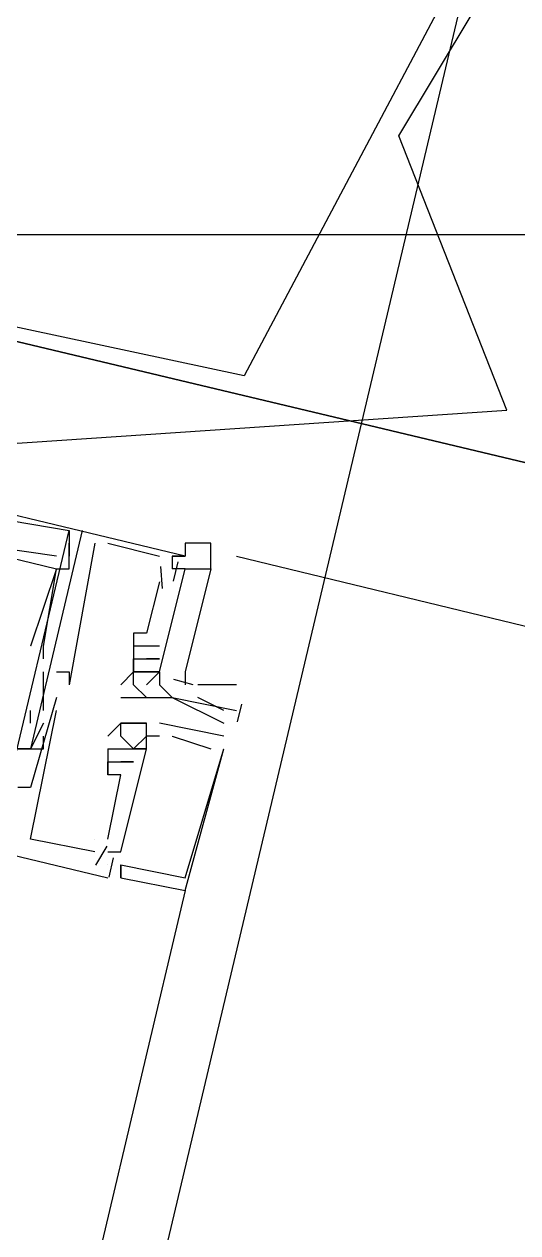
# Model space of a CAD drawing. Header units: feet. Extents: x -84 to 198, y -22 to 181.
# Drawn here: x 121.5 to 122.011, y 90.276 to 91.529 of the extents above; entities that cross this region are included whole.
import ezdxf

# ---------------------------------------------------------------- set-up
doc = ezdxf.new("R2010")
doc.units = ezdxf.units.FT
for name, color, linetype in [('A-AREA-COMUN', 252, 'CONTINUOUS'), ('A-LINEA', 7, 'CONTINUOUS'), ('A-MURO-CONCRETO', 8, 'CONTINUOUS')]:
    doc.layers.add(name, color=color, linetype=linetype)

msp = doc.modelspace()

# ---------------------------------------------------------------- linework, layer by layer
at = {"layer": 'A-AREA-COMUN'}
msp.add_lwpolyline([(120.8, 87.52), (121.36, 89.8844), (121.472, 91.0933), (122, 91.1289), (121.888, 91.4133), (122.08, 91.7333), (124.4, 91.1644), (122.048, 91.7689), (121.728, 91.1644), (121.312, 91.2533), (121.088, 91.4489), (121.312, 92.5689), (121.52, 92.7289), (124.56, 92.0178), (124.72, 91.8578), (124.608, 91.3778), (125.2, 91.3778), (128.288, 92.2844)], dxfattribs=at)
at = {"layer": 'A-LINEA'}
for p, q in [((121.48, 90.7244), (121.5467, 91.0044)), ((121.48, 90.7244), (121.5467, 91.0044)), ((121.48, 90.7244), (121.5467, 91.0044)), ((121.5467, 91.0044), (121.5467, 90.9778)), ((121.5467, 91.0044), (121.5467, 91.0044)), ((121.5467, 91.0044), (121.5467, 91.0044)), ((121.5467, 91.0044), (121.5467, 90.9778)), ((121.5467, 91.0044), (121.5467, 91.0044)), ((121.5467, 91.0044), (121.5467, 91.0044)), ((121.5467, 91.0044), (121.5467, 90.9778)), ((121.5467, 91.0044), (121.5467, 91.0044)), ((121.5467, 91.0044), (121.5467, 91.0044)), ((121.56, 91.0044), (121.56, 91.0044)), ((121.56, 91.0044), (121.56, 91.0044)), ((121.56, 91.0044), (121.56, 91.0044)), ((121.5467, 90.9911), (121.5467, 90.9911)), ((121.5733, 90.9911), (121.5467, 90.8444)), ((121.5467, 90.9911), (121.5467, 90.9911)), ((121.5733, 90.9911), (121.5467, 90.8444)), ((121.5467, 90.9911), (121.5467, 90.9911)), ((121.5733, 90.9911), (121.5467, 90.8444)), ((121.5733, 90.9911), (121.5733, 90.9911)), ((121.5733, 90.9911), (121.5733, 90.9911)), ((121.5733, 90.9911), (121.5733, 90.9911)), ((121.5867, 90.9911), (121.64, 90.9778)), ((121.5867, 90.9911), (121.5867, 90.9911)), ((121.5867, 90.9911), (121.64, 90.9778)), ((121.5867, 90.9911), (121.5867, 90.9911)), ((121.5867, 90.9911), (121.64, 90.9778)), ((121.5867, 90.9911), (121.5867, 90.9911)), ((121.5333, 90.9778), (121.5333, 90.9778)), ((121.5333, 90.9778), (121.5333, 90.9778)), ((121.5333, 90.9778), (121.5333, 90.9778)), ((121.5467, 90.9778), (121.5467, 90.9778)), ((121.5467, 90.9778), (121.5467, 90.9778)), ((121.5467, 90.9778), (121.5467, 90.9778)), ((121.64, 90.9778), (121.64, 90.9778)), ((121.64, 90.9778), (121.64, 90.9778)), ((121.64, 90.9778), (121.64, 90.9778)), ((121.6533, 90.9778), (121.6533, 90.9778)), ((121.6533, 90.9778), (121.6533, 90.9778)), ((121.6533, 90.9778), (121.6533, 90.9778)), ((121.6667, 90.9778), (121.6667, 90.9778)), ((121.6667, 90.9778), (121.6667, 90.9778)), ((121.6667, 90.9778), (121.6667, 90.9778)), ((121.72, 90.9778), (122.2133, 90.8578)), ((121.5333, 90.9644), (121.5333, 90.9644)), ((121.5333, 90.9644), (121.5333, 90.9644)), ((121.5333, 90.9644), (121.5333, 90.9644)), ((121.5333, 90.9644), (121.5333, 90.9644)), ((121.5333, 90.9644), (121.5333, 90.9644)), ((121.5333, 90.9644), (121.5333, 90.9644)), ((121.5467, 90.9644), (121.5467, 90.9644)), ((121.5467, 90.9644), (121.5467, 90.9644)), ((121.5467, 90.9644), (121.5467, 90.9644)), ((121.6413, 90.9669), (121.6429, 90.9443)), ((121.6413, 90.9669), (121.6429, 90.9443)), ((121.6413, 90.9669), (121.6429, 90.9443)), ((121.6533, 90.9644), (121.6533, 90.9644)), ((121.6533, 90.9644), (121.6533, 90.9644)), ((121.6533, 90.9644), (121.6533, 90.9644)), ((121.659, 90.9717), (121.6543, 90.9517)), ((121.659, 90.9717), (121.6543, 90.9517)), ((121.659, 90.9717), (121.6543, 90.9517)), ((121.6667, 90.9644), (121.68, 90.9644)), ((121.6667, 90.9644), (121.6667, 90.9644)), ((121.6667, 90.9644), (121.6667, 90.9644)), ((121.6667, 90.9644), (121.6667, 90.9644)), ((121.64, 90.9511), (121.6267, 90.8978)), ((121.64, 90.9511), (121.6267, 90.8978)), ((121.64, 90.9511), (121.6267, 90.8978)), ((121.64, 90.9511), (121.64, 90.9511)), ((121.64, 90.9511), (121.64, 90.9511)), ((121.64, 90.9511), (121.64, 90.9511)), ((121.6133, 90.8978), (121.6133, 90.8978)), ((121.6133, 90.8978), (121.6133, 90.8978)), ((121.6133, 90.8978), (121.6133, 90.8978)), ((121.6267, 90.8978), (121.6267, 90.8978)), ((121.6267, 90.8978), (121.6267, 90.8978)), ((121.6267, 90.8978), (121.6267, 90.8978)), ((121.5067, 90.8844), (121.5067, 90.8844)), ((121.5067, 90.8844), (121.5067, 90.8844)), ((121.5067, 90.8844), (121.5067, 90.8844)), ((121.52, 90.8844), (121.52, 90.8844)), ((121.52, 90.8844), (121.52, 90.8844)), ((121.52, 90.8844), (121.52, 90.8844)), ((121.52, 90.8844), (121.52, 90.8844)), ((121.52, 90.8844), (121.52, 90.8844)), ((121.52, 90.8844), (121.52, 90.8844)), ((121.6133, 90.8844), (121.6133, 90.8844)), ((121.6133, 90.8844), (121.6133, 90.8844)), ((121.6133, 90.8844), (121.6133, 90.8844)), ((121.6267, 90.8844), (121.6267, 90.8844)), ((121.6267, 90.8844), (121.6267, 90.8844)), ((121.6267, 90.8844), (121.6267, 90.8844)), ((121.6267, 90.8844), (121.6267, 90.8844)), ((121.6267, 90.8844), (121.6267, 90.8844)), ((121.6267, 90.8844), (121.6267, 90.8844)), ((121.64, 90.8844), (121.64, 90.8844)), ((121.64, 90.8844), (121.64, 90.8844)), ((121.64, 90.8844), (121.64, 90.8844)), ((121.52, 90.8711), (121.52, 90.8711)), ((121.52, 90.8711), (121.52, 90.8711)), ((121.52, 90.8711), (121.52, 90.8711)), ((121.6133, 90.8711), (121.6133, 90.8711)), ((121.6133, 90.8711), (121.6133, 90.8711)), ((121.6133, 90.8711), (121.6133, 90.8711)), ((121.6133, 90.8711), (121.6133, 90.8711)), ((121.6133, 90.8711), (121.6133, 90.8711)), ((121.6133, 90.8711), (121.6133, 90.8711)), ((121.6133, 90.8711), (121.6133, 90.8711)), ((121.6267, 90.8711), (121.6267, 90.8711)), ((121.6267, 90.8711), (121.6267, 90.8711)), ((121.6267, 90.8711), (121.6267, 90.8711)), ((121.6267, 90.8711), (121.6267, 90.8711)), ((121.6267, 90.8711), (121.6267, 90.8711)), ((121.6267, 90.8711), (121.6267, 90.8711)), ((121.6267, 90.8711), (121.6267, 90.8711)), ((121.6267, 90.8711), (121.6267, 90.8711)), ((121.6267, 90.8711), (121.6267, 90.8711)), ((121.64, 90.8711), (121.64, 90.8711)), ((121.64, 90.8711), (121.64, 90.8711)), ((121.64, 90.8711), (121.64, 90.8711)), ((121.64, 90.8711), (121.64, 90.8711)), ((121.64, 90.8711), (121.64, 90.8711)), ((121.64, 90.8711), (121.64, 90.8711)), ((121.52, 90.8178), (121.52, 90.8578)), ((121.52, 90.8578), (121.52, 90.8578)), ((121.52, 90.8178), (121.52, 90.8578)), ((121.52, 90.8578), (121.52, 90.8578)), ((121.52, 90.8178), (121.52, 90.8578)), ((121.52, 90.8578), (121.52, 90.8578)), ((121.5333, 90.8578), (121.5333, 90.8578)), ((121.5333, 90.8578), (121.5333, 90.8578)), ((121.5333, 90.8578), (121.5333, 90.8578)), ((121.5467, 90.8578), (121.5467, 90.8578)), ((121.5467, 90.8578), (121.5467, 90.8578)), ((121.5467, 90.8578), (121.5467, 90.8578)), ((121.5467, 90.8578), (121.5467, 90.8578)), ((121.5467, 90.8578), (121.5467, 90.8578)), ((121.5467, 90.8578), (121.5467, 90.8578)), ((121.64, 90.8578), (121.6133, 90.8578)), ((121.6133, 90.8578), (121.6133, 90.8578)), ((121.6133, 90.8578), (121.6133, 90.8578)), ((121.6133, 90.8578), (121.6133, 90.8578)), ((121.6133, 90.8578), (121.6133, 90.8578)), ((121.6133, 90.8578), (121.6133, 90.8578)), ((121.6133, 90.8578), (121.6133, 90.8578)), ((121.6133, 90.8578), (121.6133, 90.8578)), ((121.6267, 90.8578), (121.6267, 90.8578)), ((121.64, 90.8578), (121.6267, 90.8444)), ((121.6267, 90.8578), (121.6267, 90.8578)), ((121.6267, 90.8578), (121.6267, 90.8578)), ((121.6267, 90.8578), (121.6267, 90.8578)), ((121.6267, 90.8578), (121.6267, 90.8578)), ((121.64, 90.8578), (121.64, 90.8578)), ((121.64, 90.8578), (121.64, 90.8578)), ((121.64, 90.8578), (121.64, 90.8578)), ((121.64, 90.8578), (121.64, 90.8578)), ((121.64, 90.8578), (121.64, 90.8578)), ((121.5467, 90.8444), (121.5467, 90.8444)), ((121.5467, 90.8444), (121.5467, 90.8444)), ((121.5467, 90.8444), (121.5467, 90.8444)), ((121.6, 90.8444), (121.6, 90.8444)), ((121.6133, 90.8444), (121.6133, 90.8444)), ((121.6267, 90.8444), (121.6267, 90.8444)), ((121.64, 90.8444), (121.64, 90.8444)), ((121.6548, 90.8501), (121.6747, 90.8445)), ((121.6548, 90.8501), (121.6747, 90.8445)), ((121.6548, 90.8501), (121.6747, 90.8445)), ((121.72, 90.8444), (121.68, 90.8444)), ((121.5333, 90.8311), (121.5333, 90.8311)), ((121.5333, 90.8311), (121.5333, 90.8311)), ((121.5333, 90.8311), (121.5333, 90.8311)), ((121.6, 90.8311), (121.6, 90.8311)), ((121.6133, 90.8311), (121.6133, 90.8311)), ((121.6267, 90.8311), (121.6267, 90.8311)), ((121.64, 90.8311), (121.64, 90.8311)), ((121.6533, 90.8311), (121.6533, 90.8311)), ((121.6533, 90.8311), (121.6533, 90.8311)), ((121.6533, 90.8311), (121.6533, 90.8311)), ((121.5067, 90.8044), (121.5067, 90.8178)), ((121.5067, 90.8178), (121.5067, 90.8178)), ((121.5067, 90.8044), (121.5067, 90.8178)), ((121.5067, 90.8178), (121.5067, 90.8178)), ((121.5067, 90.8044), (121.5067, 90.8178)), ((121.5067, 90.8178), (121.5067, 90.8178)), ((121.52, 90.8178), (121.52, 90.8178)), ((121.52, 90.8178), (121.52, 90.8178)), ((121.52, 90.8178), (121.52, 90.8178)), ((121.5333, 90.8178), (121.5333, 90.8178)), ((121.5333, 90.8178), (121.5333, 90.8178)), ((121.5333, 90.8178), (121.5333, 90.8178)), ((121.72, 90.8178), (121.72, 90.8178)), ((121.725, 90.8243), (121.7207, 90.806)), ((121.5067, 90.8044), (121.5067, 90.8044)), ((121.5067, 90.8044), (121.5067, 90.8044)), ((121.5067, 90.8044), (121.5067, 90.8044)), ((121.52, 90.8044), (121.52, 90.8044)), ((121.52, 90.8044), (121.52, 90.8044)), ((121.52, 90.8044), (121.52, 90.8044)), ((121.6, 90.8044), (121.6, 90.8044)), ((121.6, 90.8044), (121.6, 90.8044)), ((121.6, 90.8044), (121.6, 90.8044)), ((121.6, 90.8044), (121.6, 90.8044)), ((121.6, 90.8044), (121.6, 90.8044)), ((121.6, 90.8044), (121.6, 90.8044)), ((121.6133, 90.8044), (121.6133, 90.8044)), ((121.6133, 90.8044), (121.6133, 90.8044)), ((121.6133, 90.8044), (121.6133, 90.8044)), ((121.6267, 90.8044), (121.6267, 90.8044)), ((121.6267, 90.8044), (121.6267, 90.8044)), ((121.6267, 90.8044), (121.6267, 90.8044)), ((121.6267, 90.8044), (121.6267, 90.8044)), ((121.6267, 90.8044), (121.6267, 90.8044)), ((121.6267, 90.8044), (121.6267, 90.8044)), ((121.7067, 90.7911), (121.64, 90.8044)), ((121.64, 90.8044), (121.64, 90.8044)), ((121.64, 90.8044), (121.64, 90.8044)), ((121.7067, 90.7911), (121.64, 90.8044)), ((121.64, 90.8044), (121.64, 90.8044)), ((121.64, 90.8044), (121.64, 90.8044)), ((121.7067, 90.7911), (121.64, 90.8044)), ((121.64, 90.8044), (121.64, 90.8044)), ((121.64, 90.8044), (121.64, 90.8044)), ((121.7067, 90.8044), (121.7067, 90.8044)), ((121.52, 90.7911), (121.52, 90.7911)), ((121.52, 90.7911), (121.52, 90.7911)), ((121.52, 90.7911), (121.52, 90.7911)), ((121.5867, 90.7911), (121.5867, 90.7911)), ((121.5867, 90.7911), (121.5867, 90.7911)), ((121.5867, 90.7911), (121.5867, 90.7911)), ((121.6, 90.7911), (121.6, 90.7911)), ((121.6, 90.7911), (121.6, 90.7911)), ((121.6, 90.7911), (121.6, 90.7911)), ((121.6267, 90.7911), (121.6267, 90.7911)), ((121.6267, 90.7911), (121.6267, 90.7911)), ((121.6267, 90.7911), (121.6267, 90.7911)), ((121.6267, 90.7911), (121.6267, 90.7911)), ((121.6267, 90.7911), (121.6267, 90.7911)), ((121.6267, 90.7911), (121.6267, 90.7911)), ((121.64, 90.7911), (121.64, 90.7911)), ((121.64, 90.7911), (121.64, 90.7911)), ((121.64, 90.7911), (121.64, 90.7911)), ((121.64, 90.7911), (121.64, 90.7911)), ((121.64, 90.7911), (121.64, 90.7911)), ((121.64, 90.7911), (121.64, 90.7911)), ((121.64, 90.7911), (121.64, 90.7911)), ((121.64, 90.7911), (121.64, 90.7911)), ((121.64, 90.7911), (121.64, 90.7911)), ((121.6533, 90.7911), (121.6533, 90.7911)), ((121.6533, 90.7911), (121.6533, 90.7911)), ((121.6533, 90.7911), (121.6533, 90.7911)), ((121.7067, 90.7911), (121.7067, 90.7911)), ((121.7067, 90.7911), (121.7067, 90.7911)), ((121.7067, 90.7911), (121.7067, 90.7911)), ((121.5067, 90.7778), (121.5067, 90.7778)), ((121.5067, 90.7778), (121.5067, 90.7778)), ((121.5067, 90.7778), (121.5067, 90.7778)), ((121.5067, 90.7778), (121.5067, 90.7778)), ((121.5067, 90.7778), (121.5067, 90.7778)), ((121.5067, 90.7778), (121.5067, 90.7778)), ((121.5067, 90.7778), (121.5067, 90.7778)), ((121.5067, 90.7778), (121.5067, 90.7778)), ((121.5067, 90.7778), (121.5067, 90.7778)), ((121.52, 90.7778), (121.52, 90.7778)), ((121.52, 90.7778), (121.52, 90.7778)), ((121.52, 90.7778), (121.52, 90.7778)), ((121.52, 90.7778), (121.52, 90.7778)), ((121.52, 90.7778), (121.52, 90.7778)), ((121.52, 90.7778), (121.52, 90.7778)), ((121.5867, 90.7778), (121.5867, 90.7511)), ((121.5867, 90.7778), (121.5867, 90.7778)), ((121.5867, 90.7778), (121.5867, 90.7778)), ((121.5867, 90.7778), (121.5867, 90.7511)), ((121.5867, 90.7778), (121.5867, 90.7778)), ((121.5867, 90.7778), (121.5867, 90.7778)), ((121.5867, 90.7778), (121.5867, 90.7511)), ((121.5867, 90.7778), (121.5867, 90.7778)), ((121.5867, 90.7778), (121.5867, 90.7778)), ((121.6, 90.7778), (121.6, 90.7778)), ((121.6, 90.7778), (121.6, 90.7778)), ((121.6, 90.7778), (121.6, 90.7778)), ((121.6, 90.7778), (121.6, 90.7778)), ((121.6, 90.7778), (121.6, 90.7778)), ((121.6, 90.7778), (121.6, 90.7778)), ((121.6, 90.7778), (121.6, 90.7778)), ((121.6, 90.7778), (121.6, 90.7778)), ((121.6, 90.7778), (121.6, 90.7778)), ((121.6133, 90.7778), (121.6133, 90.7778)), ((121.6133, 90.7778), (121.6133, 90.7778)), ((121.6133, 90.7778), (121.6133, 90.7778)), ((121.6133, 90.7778), (121.6133, 90.7778)), ((121.6133, 90.7778), (121.6133, 90.7778)), ((121.6133, 90.7778), (121.6133, 90.7778)), ((121.6133, 90.7778), (121.6133, 90.7778)), ((121.6133, 90.7778), (121.6133, 90.7778)), ((121.6133, 90.7778), (121.6133, 90.7778)), ((121.6267, 90.7778), (121.6267, 90.7778)), ((121.6267, 90.7778), (121.6267, 90.7778)), ((121.6267, 90.7778), (121.6267, 90.7778)), ((121.6267, 90.7778), (121.6267, 90.7778)), ((121.6267, 90.7778), (121.6267, 90.7778)), ((121.6267, 90.7778), (121.6267, 90.7778)), ((121.6933, 90.7778), (121.6933, 90.7778)), ((121.6933, 90.7778), (121.6933, 90.7778)), ((121.6933, 90.7778), (121.6933, 90.7778)), ((121.7067, 90.7778), (121.7067, 90.7778)), ((121.7067, 90.7778), (121.7067, 90.7778)), ((121.7067, 90.7778), (121.7067, 90.7778)), ((121.7067, 90.7778), (121.7067, 90.7778)), ((121.7067, 90.7778), (121.7067, 90.7778)), ((121.7067, 90.7778), (121.7067, 90.7778)), ((121.5867, 90.7644), (121.6, 90.7644)), ((121.5867, 90.7644), (121.5867, 90.7644)), ((121.5867, 90.7644), (121.5867, 90.7644)), ((121.5867, 90.7644), (121.6, 90.7644)), ((121.5867, 90.7644), (121.5867, 90.7644)), ((121.5867, 90.7644), (121.5867, 90.7644)), ((121.5867, 90.7644), (121.6, 90.7644)), ((121.5867, 90.7644), (121.5867, 90.7644)), ((121.5867, 90.7644), (121.5867, 90.7644)), ((121.6, 90.7644), (121.6, 90.7644)), ((121.6, 90.7644), (121.6, 90.7644)), ((121.6, 90.7644), (121.6, 90.7644)), ((121.6, 90.7644), (121.6, 90.7644)), ((121.6, 90.7644), (121.6, 90.7644)), ((121.6, 90.7644), (121.6, 90.7644)), ((121.6, 90.7644), (121.6, 90.7644)), ((121.6, 90.7644), (121.6, 90.7644)), ((121.6, 90.7644), (121.6, 90.7644)), ((121.6, 90.7644), (121.6, 90.7644)), ((121.6, 90.7644), (121.6, 90.7644)), ((121.6, 90.7644), (121.6, 90.7644)), ((121.6133, 90.7644), (121.6133, 90.7644)), ((121.6133, 90.7644), (121.6133, 90.7644)), ((121.6133, 90.7644), (121.6133, 90.7644)), ((121.6133, 90.7644), (121.6133, 90.7644)), ((121.6133, 90.7644), (121.6133, 90.7644)), ((121.6133, 90.7644), (121.6133, 90.7644)), ((121.5867, 90.6844), (121.6, 90.7511)), ((121.5867, 90.7511), (121.5867, 90.7511)), ((121.5867, 90.7511), (121.5867, 90.7511)), ((121.5867, 90.6844), (121.6, 90.7511)), ((121.5867, 90.7511), (121.5867, 90.7511)), ((121.5867, 90.7511), (121.5867, 90.7511)), ((121.5867, 90.6844), (121.6, 90.7511)), ((121.5867, 90.7511), (121.5867, 90.7511)), ((121.5867, 90.7511), (121.5867, 90.7511)), ((121.6, 90.7511), (121.6, 90.7511)), ((121.6, 90.7511), (121.6, 90.7511)), ((121.6, 90.7511), (121.6, 90.7511)), ((121.6, 90.7511), (121.6, 90.7511)), ((121.6, 90.7511), (121.6, 90.7511)), ((121.6, 90.7511), (121.6, 90.7511)), ((121.5067, 90.7378), (121.5067, 90.7378)), ((121.5067, 90.7378), (121.5067, 90.7378)), ((121.5067, 90.7378), (121.5067, 90.7378)), ((121.5067, 90.6844), (121.5067, 90.6844)), ((121.5067, 90.6844), (121.5067, 90.6844)), ((121.5067, 90.6844), (121.5067, 90.6844)), ((121.5733, 90.6844), (121.5733, 90.6844)), ((121.5733, 90.6844), (121.5733, 90.6844)), ((121.5733, 90.6844), (121.5733, 90.6844)), ((121.5733, 90.6844), (121.5733, 90.6844)), ((121.5733, 90.6844), (121.5733, 90.6844)), ((121.5733, 90.6844), (121.5733, 90.6844)), ((121.5855, 90.6769), (121.5739, 90.6573)), ((121.5855, 90.6769), (121.5739, 90.6573)), ((121.5855, 90.6769), (121.5739, 90.6573)), ((121.5867, 90.6844), (121.5867, 90.6844)), ((121.5867, 90.6844), (121.5867, 90.6844)), ((121.5867, 90.6844), (121.5867, 90.6844)), ((121.5733, 90.6711), (121.5733, 90.6711)), ((121.5733, 90.6711), (121.5733, 90.6711)), ((121.5733, 90.6711), (121.5733, 90.6711)), ((121.5867, 90.6711), (121.5867, 90.6711)), ((121.5867, 90.6711), (121.5867, 90.6711)), ((121.5867, 90.6711), (121.5867, 90.6711)), ((121.5923, 90.6651), (121.5876, 90.6451)), ((121.5923, 90.6651), (121.5876, 90.6451)), ((121.5923, 90.6651), (121.5876, 90.6451)), ((121.6, 90.6711), (121.6, 90.6711)), ((121.6, 90.6711), (121.6, 90.6711)), ((121.6, 90.6711), (121.6, 90.6711)), ((121.6, 90.6711), (121.6, 90.6711)), ((121.6, 90.6711), (121.6, 90.6711)), ((121.6, 90.6711), (121.6, 90.6711)), ((121.6, 90.6711), (121.6, 90.6711)), ((121.6, 90.6711), (121.6, 90.6711)), ((121.6, 90.6711), (121.6, 90.6711)), ((121.5867, 90.6578), (121.5867, 90.6578)), ((121.5867, 90.6578), (121.5867, 90.6578)), ((121.5867, 90.6578), (121.5867, 90.6578)), ((121.5867, 90.6578), (121.5867, 90.6578)), ((121.5867, 90.6578), (121.5867, 90.6578)), ((121.5867, 90.6578), (121.5867, 90.6578)), ((121.6, 90.6444), (121.6, 90.6578)), ((121.6, 90.6578), (121.6, 90.6578)), ((121.6, 90.6578), (121.6, 90.6578)), ((121.6, 90.6578), (121.6, 90.6578)), ((121.6, 90.6444), (121.6, 90.6578)), ((121.6, 90.6578), (121.6, 90.6578)), ((121.6, 90.6578), (121.6, 90.6578)), ((121.6, 90.6578), (121.6, 90.6578)), ((121.6, 90.6444), (121.6, 90.6578)), ((121.6, 90.6578), (121.6, 90.6578)), ((121.6, 90.6578), (121.6, 90.6578)), ((121.6, 90.6578), (121.6, 90.6578)), ((121.5867, 90.6444), (121.5867, 90.6444)), ((121.5867, 90.6444), (121.5867, 90.6444)), ((121.5867, 90.6444), (121.5867, 90.6444)), ((121.6, 90.6444), (121.6, 90.6444)), ((121.6, 90.6444), (121.6, 90.6444)), ((121.6, 90.6444), (121.6, 90.6444)), ((121.6, 90.6444), (121.6, 90.6444)), ((121.6, 90.6444), (121.6, 90.6444)), ((121.6, 90.6444), (121.6, 90.6444)), ((121.6667, 90.6444), (121.6667, 90.6444)), ((121.6667, 90.6444), (121.6667, 90.6444)), ((121.6667, 90.6444), (121.6667, 90.6444)), ((121.6667, 90.6311), (120.0267, 83.6978)), ((121.6667, 90.6311), (121.6667, 90.6311)), ((121.6667, 90.6311), (121.6667, 90.6311)), ((121.6667, 90.6311), (121.6667, 90.6311))]:
    msp.add_line(p, q, dxfattribs=at)
for points in [[(124.44, 90.4978), (124.7867, 91.9644), (121.3733, 92.7644), (121.0267, 91.3111), (124.44, 90.4978)], [(117.0933, 59.0178), (114.4, 59.6578), (118.2, 75.6978), (122, 91.7511), (124.68, 91.1111)], [(121.6533, 90.9778), (121.6667, 90.9778), (121, 91.1378)], [(121.6533, 90.9778), (121.6667, 90.9778), (121, 91.1378)], [(121.6533, 90.9778), (121.6667, 90.9778), (121, 91.1378)], [(121.5333, 90.9778), (121.44, 90.9911), (121.4533, 91.0044), (121.44, 91.0178), (121.44, 90.9911), (121.04, 91.0978), (121.04, 91.1111), (121.0133, 91.1111), (121.0133, 91.1244), (121.0133, 91.1111), (121.0267, 91.1111)], [(121.5333, 90.9778), (121.44, 90.9911), (121.4533, 91.0044), (121.44, 91.0178), (121.44, 90.9911), (121.04, 91.0978), (121.04, 91.1111), (121.0133, 91.1111), (121.0133, 91.1244), (121.0133, 91.1111), (121.0267, 91.1111)], [(121.5333, 90.9778), (121.44, 90.9911), (121.4533, 91.0044), (121.44, 91.0178), (121.44, 90.9911), (121.04, 91.0978), (121.04, 91.1111), (121.0133, 91.1111), (121.0133, 91.1244), (121.0133, 91.1111), (121.0267, 91.1111)], [(121.0133, 90.9911), (121.04, 91.0844), (121.5333, 90.9644), (121.5067, 90.8844)], [(121.0133, 90.9911), (121.04, 91.0844), (121.5333, 90.9644), (121.5067, 90.8844)], [(121.0133, 90.9911), (121.04, 91.0844), (121.5333, 90.9644), (121.5067, 90.8844)], [(121.4667, 91.0178), (121.4533, 91.0044), (121.4533, 90.9911), (121.4667, 90.9911), (121.4667, 91.0178), (121.5467, 91.0044)], [(121.4667, 91.0178), (121.4533, 91.0044), (121.4533, 90.9911), (121.4667, 90.9911), (121.4667, 91.0178), (121.5467, 91.0044)], [(121.4667, 91.0178), (121.4533, 91.0044), (121.4533, 90.9911), (121.4667, 90.9911), (121.4667, 91.0178), (121.5467, 91.0044)], [(121.56, 91.0044), (121.5067, 90.7778), (121.4933, 90.7778), (121.5067, 90.7778)], [(121.56, 91.0044), (121.5067, 90.7778), (121.4933, 90.7778), (121.5067, 90.7778)], [(121.56, 91.0044), (121.5067, 90.7778), (121.4933, 90.7778), (121.5067, 90.7778)], [(121.52, 90.8711), (121.52, 90.8844), (121.5333, 90.9644), (121.5467, 90.9644), (121.5467, 90.9911)], [(121.52, 90.8711), (121.52, 90.8844), (121.5333, 90.9644), (121.5467, 90.9644), (121.5467, 90.9911)], [(121.52, 90.8711), (121.52, 90.8844), (121.5333, 90.9644), (121.5467, 90.9644), (121.5467, 90.9911)], [(121.6933, 90.9644), (121.6933, 90.9911), (121.6667, 90.9911), (121.6667, 90.9778)], [(121.6667, 90.9778), (121.6533, 90.9778), (121.6533, 90.9644)], [(120.9733, 90.9511), (120.9733, 90.9644), (120.9467, 90.9644), (120.92, 90.8044), (121.5867, 90.6444)], [(120.9733, 90.9511), (120.9733, 90.9644), (120.9467, 90.9644), (120.92, 90.8044), (121.5867, 90.6444)], [(120.9733, 90.9511), (120.9733, 90.9644), (120.9467, 90.9644), (120.92, 90.8044), (121.5867, 90.6444)], [(121.6267, 90.8578), (121.64, 90.8578), (121.6667, 90.9644), (121.6533, 90.9644)], [(121.6267, 90.8578), (121.64, 90.8578), (121.6667, 90.9644), (121.6533, 90.9644)], [(121.6267, 90.8578), (121.64, 90.8578), (121.6667, 90.9644), (121.6533, 90.9644)], [(121.64, 90.8578), (121.6667, 90.9644), (121.6933, 90.9644), (121.6667, 90.8578), (121.6667, 90.8444)], [(121.64, 90.8578), (121.6667, 90.9644), (121.6933, 90.9644), (121.6667, 90.8578), (121.6667, 90.8444)], [(121.64, 90.8578), (121.6667, 90.9644), (121.6933, 90.9644), (121.6667, 90.8578), (121.6667, 90.8444)], [(121.6267, 90.8978), (121.6133, 90.8978), (121.6133, 90.8711)], [(121.6267, 90.8978), (121.6133, 90.8978), (121.6133, 90.8711)], [(121.6267, 90.8978), (121.6133, 90.8978), (121.6133, 90.8711)], [(121.64, 90.8844), (121.6267, 90.8844), (121.6133, 90.8844)], [(121.64, 90.8844), (121.6267, 90.8844), (121.6133, 90.8844)], [(121.64, 90.8844), (121.6267, 90.8844), (121.6133, 90.8844)], [(121.6133, 90.8711), (121.6133, 90.8578), (121.6133, 90.8578), (121.6267, 90.8578), (121.6267, 90.8578), (121.6267, 90.8578)], [(121.6133, 90.8578), (121.6133, 90.8711), (121.6267, 90.8711)], [(121.6133, 90.8578), (121.6133, 90.8711), (121.6267, 90.8711)], [(121.6133, 90.8578), (121.6133, 90.8711), (121.6267, 90.8711)], [(121.64, 90.8711), (121.6267, 90.8711), (121.64, 90.8711), (121.6267, 90.8711), (121.6267, 90.8711)], [(121.64, 90.8711), (121.6267, 90.8711), (121.64, 90.8711), (121.6267, 90.8711), (121.6267, 90.8711)], [(121.64, 90.8711), (121.6267, 90.8711), (121.64, 90.8711), (121.6267, 90.8711), (121.6267, 90.8711)], [(121.5333, 90.8578), (121.5467, 90.8578), (121.5467, 90.8444)], [(121.5333, 90.8578), (121.5467, 90.8578), (121.5467, 90.8444)], [(121.5333, 90.8578), (121.5467, 90.8578), (121.5467, 90.8444)], [(121.6, 90.8444), (121.6133, 90.8578), (121.6133, 90.8578)], [(121.6267, 90.8311), (121.6133, 90.8444), (121.6133, 90.8578)], [(121.64, 90.8578), (121.64, 90.8444), (121.64, 90.8444), (121.6533, 90.8311)], [(121.5333, 90.8311), (121.5067, 90.7378), (121.4933, 90.7378)], [(121.5333, 90.8311), (121.5067, 90.7378), (121.4933, 90.7378)], [(121.5333, 90.8311), (121.5067, 90.7378), (121.4933, 90.7378)], [(121.6, 90.8311), (121.6133, 90.8311), (121.64, 90.8311), (121.6533, 90.8311), (121.7067, 90.8044)], [(121.6533, 90.8311), (121.6533, 90.8311), (121.6533, 90.8311), (121.6533, 90.8311), (121.72, 90.8178), (121.72, 90.8178), (121.72, 90.8178)], [(121.7067, 90.8178), (121.68, 90.8311), (121.68, 90.8311)], [(121.5733, 90.6711), (121.5067, 90.6844), (121.5333, 90.8178)], [(121.5733, 90.6711), (121.5067, 90.6844), (121.5333, 90.8178)], [(121.5733, 90.6711), (121.5067, 90.6844), (121.5333, 90.8178)], [(121.52, 90.8044), (121.5067, 90.7778), (121.52, 90.7778), (121.52, 90.7911)], [(121.52, 90.8044), (121.5067, 90.7778), (121.52, 90.7778), (121.52, 90.7911)], [(121.52, 90.8044), (121.5067, 90.7778), (121.52, 90.7778), (121.52, 90.7911)], [(121.64, 90.7911), (121.6267, 90.7911), (121.6267, 90.8044), (121.6133, 90.8044), (121.6, 90.8044), (121.5867, 90.7911)], [(121.64, 90.7911), (121.6267, 90.7911), (121.6267, 90.8044), (121.6133, 90.8044), (121.6, 90.8044), (121.5867, 90.7911)], [(121.64, 90.7911), (121.6267, 90.7911), (121.6267, 90.8044), (121.6133, 90.8044), (121.6, 90.8044), (121.5867, 90.7911)], [(121.64, 90.7911), (121.64, 90.7911), (121.6267, 90.7911), (121.6267, 90.7911), (121.6133, 90.7778), (121.6, 90.7911), (121.6, 90.8044), (121.6267, 90.8044)], [(121.64, 90.7911), (121.64, 90.7911), (121.6267, 90.7911), (121.6267, 90.7911), (121.6133, 90.7778), (121.6, 90.7911), (121.6, 90.8044), (121.6267, 90.8044)], [(121.64, 90.7911), (121.64, 90.7911), (121.6267, 90.7911), (121.6267, 90.7911), (121.6133, 90.7778), (121.6, 90.7911), (121.6, 90.8044), (121.6267, 90.8044)], [(121.5867, 90.7778), (121.5867, 90.7778), (121.6, 90.7778), (121.6, 90.7778), (121.6, 90.7778), (121.6133, 90.7778), (121.6133, 90.7778), (121.6267, 90.7778), (121.6267, 90.7911)], [(121.5867, 90.7778), (121.5867, 90.7778), (121.6, 90.7778), (121.6, 90.7778), (121.6, 90.7778), (121.6133, 90.7778), (121.6133, 90.7778), (121.6267, 90.7778), (121.6267, 90.7911)], [(121.5867, 90.7778), (121.5867, 90.7778), (121.6, 90.7778), (121.6, 90.7778), (121.6, 90.7778), (121.6133, 90.7778), (121.6133, 90.7778), (121.6267, 90.7778), (121.6267, 90.7911)], [(121.6533, 90.7911), (121.6533, 90.7911), (121.6533, 90.7911), (121.6933, 90.7778), (121.6933, 90.7778)], [(121.6533, 90.7911), (121.6533, 90.7911), (121.6533, 90.7911), (121.6933, 90.7778), (121.6933, 90.7778)], [(121.6533, 90.7911), (121.6533, 90.7911), (121.6533, 90.7911), (121.6933, 90.7778), (121.6933, 90.7778)], [(121.5867, 90.6711), (121.6, 90.6711), (121.6267, 90.7778), (121.6133, 90.7778)], [(121.5867, 90.6711), (121.6, 90.6711), (121.6267, 90.7778), (121.6133, 90.7778)], [(121.5867, 90.6711), (121.6, 90.6711), (121.6267, 90.7778), (121.6133, 90.7778)], [(121.6, 90.6578), (121.6667, 90.6444), (121.6667, 90.6444), (121.7067, 90.7778)], [(121.6, 90.6578), (121.6, 90.6444), (121.6667, 90.6311), (121.6667, 90.6311), (121.7067, 90.7778)], [(121.6, 90.6578), (121.6667, 90.6444), (121.6667, 90.6444), (121.7067, 90.7778)], [(121.6, 90.6578), (121.6, 90.6444), (121.6667, 90.6311), (121.6667, 90.6311), (121.7067, 90.7778)], [(121.6, 90.6578), (121.6667, 90.6444), (121.6667, 90.6444), (121.7067, 90.7778)], [(121.6, 90.6578), (121.6, 90.6444), (121.6667, 90.6311), (121.6667, 90.6311), (121.7067, 90.7778)], [(121.6, 90.7511), (121.5867, 90.7511), (121.5867, 90.7644), (121.6, 90.7644), (121.6133, 90.7644), (121.6, 90.7644), (121.6133, 90.7644)], [(121.6, 90.7511), (121.5867, 90.7511), (121.5867, 90.7644), (121.6, 90.7644), (121.6133, 90.7644), (121.6, 90.7644), (121.6133, 90.7644)], [(121.6, 90.7511), (121.5867, 90.7511), (121.5867, 90.7644), (121.6, 90.7644), (121.6133, 90.7644), (121.6, 90.7644), (121.6133, 90.7644)]]:
    msp.add_lwpolyline(points, dxfattribs=at)
at = {"layer": 'A-MURO-CONCRETO'}
for points in [[(121.1867, 91.9644), (121.0267, 91.3111), (124.6267, 91.3111), (121.1867, 91.9644)], [(121.0267, 91.3111), (124.6267, 91.3111), (124.44, 90.4978), (121.0267, 91.3111), (121.0267, 91.3111)]]:
    msp.add_lwpolyline(points, dxfattribs=at)

doc.saveas('drawing.dxf')
